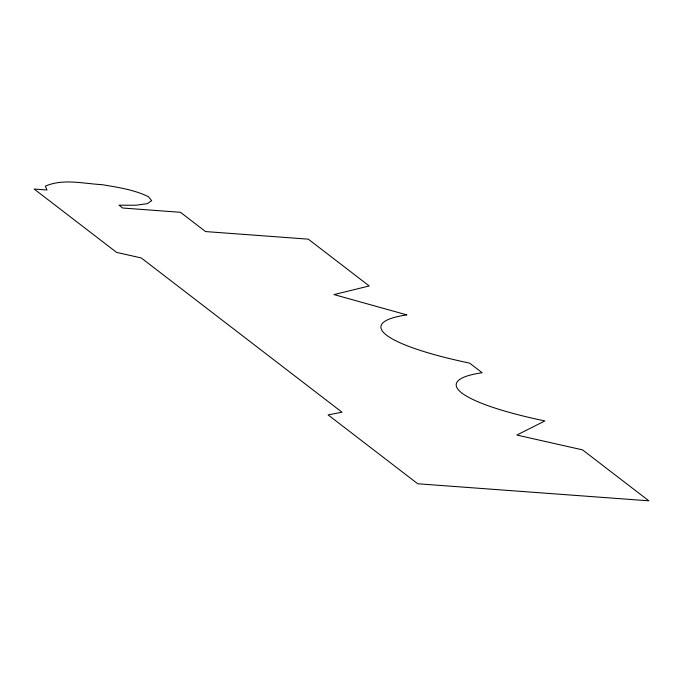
<?xml version="1.0" encoding="UTF-8"?>
<svg xmlns="http://www.w3.org/2000/svg" width="683" height="683" viewBox="0 0 683 683"><rect width="100%" height="100%" fill="white"/><g stroke="black" fill="none" stroke-linecap="round" stroke-linejoin="round"><path stroke-width="1.02" d="M151.652 200.648L147.28 203.662L135.84 205.25L118.996 205.19L122.692 208.025L180.466 212.293L205.566 231.571L308.281 239.152L369.221 285.972L333.996 294.578L406.863 314.897A154.845 27.422 7.3 0 0 469.605 363.1L482.147 372.739A154.845 27.422 7.3 0 0 544.889 420.941L516.835 435.054L582.531 449.866L648.85 500.818L417.74 483.769L328.113 414.905L341.995 412.199L141.244 257.952L116.605 252.394L34.15 189.046L46.99 189.994L45.351 186.152C62.99 178.365 83.42 183.659 101.98 184.658C117.715 187.296 133.825 189.609 148.331 196.636L151.652 200.648"/></g></svg>
